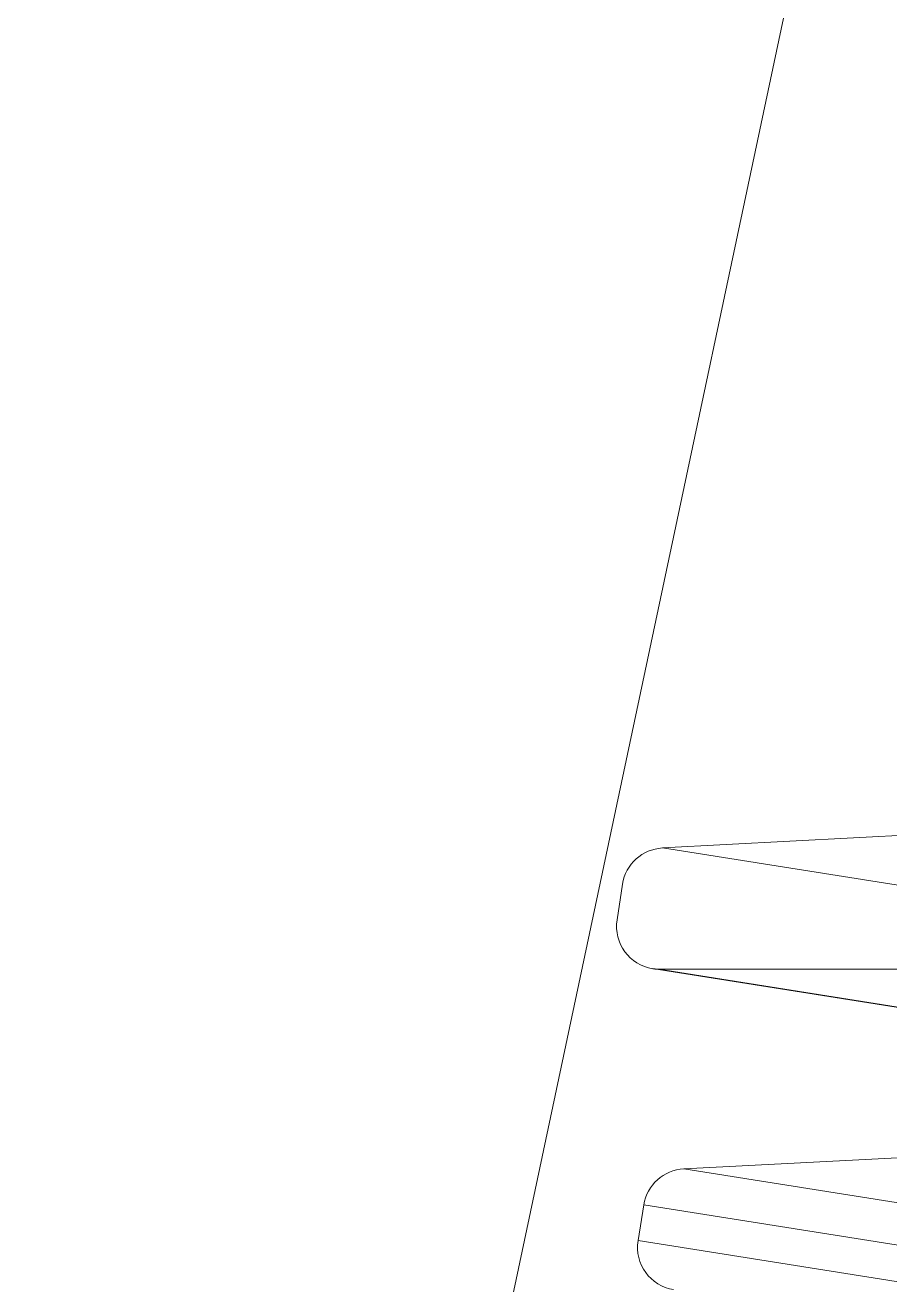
# Model space of a CAD drawing. Header units: millimetres. Extents: x 89051 to 218395, y -330386 to -125649.
# Drawn here: x 92787.8 to 92848.4, y -132445.5 to -132357.2 of the extents above; entities that cross this region are included whole.
import ezdxf

# ---------------------------------------------------------------- set-up
doc = ezdxf.new("R2010")
doc.units = ezdxf.units.MM
doc.header["$LTSCALE"] = 13
doc.linetypes.add('CENTER', pattern=[50.8, 31.75, -6.35, 6.35, -6.35])
doc.linetypes.add('HIDDEN', pattern=[9.525, 6.35, -3.175])
doc.layers.get('0').update_dxf_attribs({"color": 1, "linetype": 'CENTER'})
doc.layers.add('标注、文本', color=3, linetype='Continuous', lineweight=25)
doc.layers.add('铁心', color=3, linetype='Continuous', lineweight=0)

# ---------------------------------------------------------------- blocks, each defined once
blk = doc.blocks.new('125506')
at = {"color": 7, "linetype": 'Continuous', "lineweight": 15}
for p, q in [((72077.868, -123534.002), (72100.629, -123535.195)), ((72102.75, -123538.56), (72102.492, -123536.887)), ((72101.102, -123540.839), (72026.038, -123552.728)), ((72083.525, -123549.359), (72099.631, -123550.203)), ((72101.502, -123551.887), (72101.766, -123553.558))]:
    blk.add_line(p, q, dxfattribs=at)
at = {"color": 8, "linetype": 'Continuous', "lineweight": 15}
for p, q in [((72100.629, -123535.195), (72024.743, -123547.214)), ((72099.631, -123550.203), (72030.33, -123561.179)), ((72101.502, -123551.887), (72029.071, -123563.359)), ((72101.766, -123553.558), (72029.336, -123565.03))]:
    blk.add_line(p, q, dxfattribs=at)
at = {"color": 7, "linetype": 'HIDDEN', "lineweight": 0}
for p in [(72026.343, -123552.655), (72081.848, -123540.864)]:
    blk.add_line(p, (72100.789, -123540.864), dxfattribs=at)
at = {"color": 7, "linetype": 'Continuous', "lineweight": 15}
for centre, start, end in [((72100.516, -123537.192), 8.75634, 86.75634), ((72100.773, -123538.864), 278.75634, 8.75634), ((72099.526, -123552.2), 9, 87), ((72099.791, -123553.871), 279, 9)]:
    blk.add_arc(centre, 2, start, end, dxfattribs=at)
at = {"color": 7, "linetype": 'HIDDEN', "lineweight": 0}
for centre, start, end in [((72100.773, -123538.864), 269.75634, 278.75634), ((72100.789, -123538.864), 270, 279)]:
    blk.add_arc(centre, 2, start, end, dxfattribs=at)

msp = doc.modelspace()

# ---------------------------------------------------------------- linework, layer by layer
at = {"layer": '铁心'}
msp.add_lwpolyline([(92718.487, -132934.505), (92899.097, -132082.203), (92899.097, -132082.203)], dxfattribs=at)

# ---------------------------------------------------------------- block references
at = {"layer": '标注、文本', "xscale": -1.5, "yscale": 1.5, "zscale": 1.5}
msp.add_blockref('125506', (200983.387, 52887.905), dxfattribs=at)

doc.saveas('drawing.dxf')
